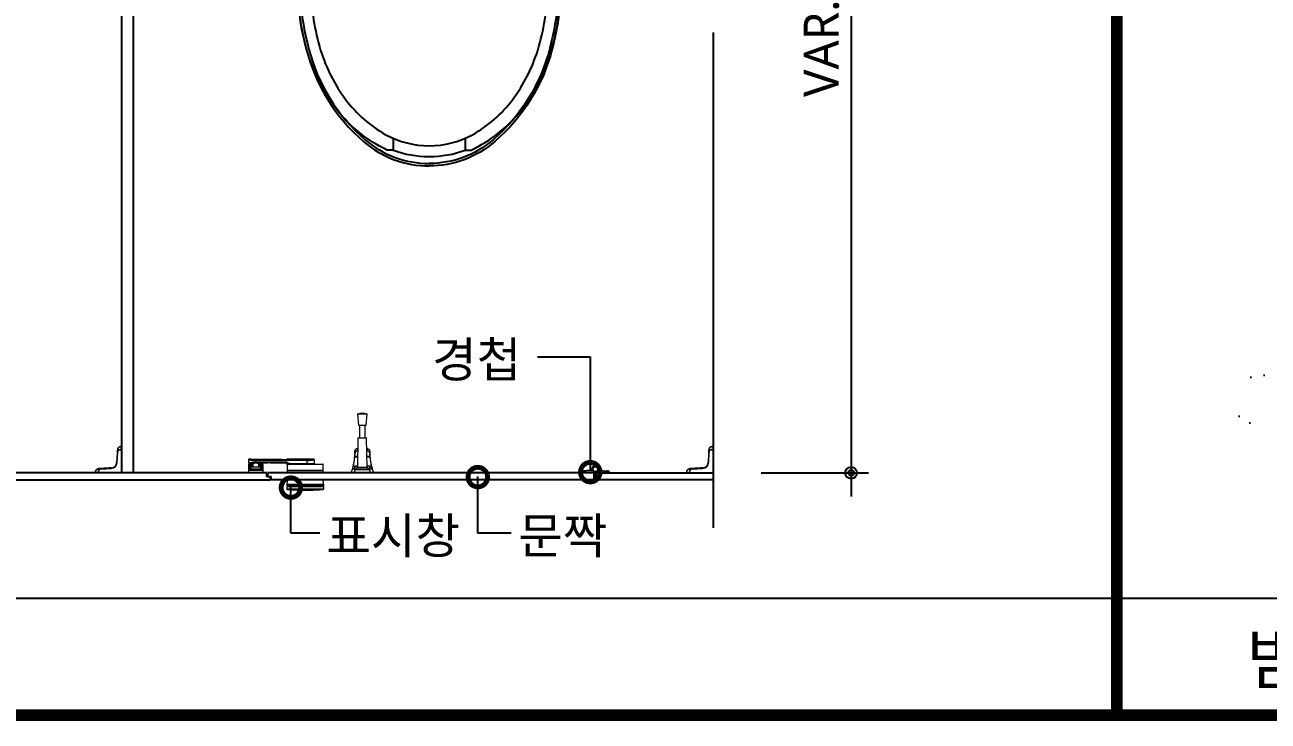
# Model space of a CAD drawing. Extents: x -256 to 8104, y -176 to 5714.
# Drawn here: x 3633 to 4694, y 2764 to 3359 of the extents above; entities that cross this region are included whole.
import ezdxf
from ezdxf.enums import TextEntityAlignment as Align

# ---------------------------------------------------------------- set-up
doc = ezdxf.new("R2010")
doc.units = 0
doc.header["$LTSCALE"] = 30
doc.layers.get('0').update_dxf_attribs({"linetype": 'CONTINUOUS'})
doc.layers.get('DEFPOINTS').update_dxf_attribs({"linetype": 'CONTINUOUS'})
for name, color, linetype in [('0_toilet', 6, 'CONTINUOUS'), ('DIM', 7, 'CONTINUOUS'), ('HAT', 8, 'CONTINUOUS'), ('TIT', 3, 'CONTINUOUS'), ('경첩', 4, 'CONTINUOUS'), ('문자', 3, 'CONTINUOUS'), ('부자재', 4, 'CONTINUOUS'), ('옷걸이', 4, 'CONTINUOUS'), ('잠금쇠(회전형)', 4, 'CONTINUOUS'), ('치수', 1, 'CONTINUOUS'), ('해치', 8, 'CONTINUOUS')]:
    doc.layers.add(name, color=color, linetype=linetype)
doc.styles.add('돋움', font='malgun.ttf')
doc.dimstyles.new('10', dxfattribs={"dimscale": 10, "dimtxt": 3, "dimasz": 1, "dimexe": 1.5, "dimexo": 2, "dimgap": 1, "dimtad": 1, "dimdec": 0, "dimlunit": 6, "dimtxsty": '돋움', "dimblk": 'DIMDOT', "dimcen": -1, "dimdle": 1.5, "dimclrt": 3, "dimazin": 3, "dimtfac": 1, "dimtdec": 0, "dimtix": 1, "dimtmove": 2, "dimatfit": 3, "dimldrblk": 'DIMDOT', "dimarcsym": 0})

# ---------------------------------------------------------------- blocks, each defined once
blk = doc.blocks.new('DIMDOT')
at = {"linetype": 'Continuous'}
blk.add_line((-2, 0), (2, 0), dxfattribs=at)
for radius in [0.5, 0.25]:
    blk.add_circle((0, 0), radius, dxfattribs=at)
blk = doc.blocks.new('*D372')
at = {"layer": 'DEFPOINTS', "color": 0}
for p in [(142714.7, 3914.8), (142714.7, 3189.8), (142811.6, 3189.8)]:
    blk.add_point(p, dxfattribs=at)
at = {"layer": 'DIM', "color": 0, "lineweight": -2, "ltscale": 10}
for p, q in [((142734.7, 3914.8), (142826.6, 3914.8)), ((142811.6, 3904.8), (142811.6, 3199.8)), ((142734.7, 3189.8), (142826.6, 3189.8))]:
    blk.add_line(p, q, dxfattribs=at)
at = {"layer": 'DIM', "color": 0, "lineweight": -2, "xscale": 10, "yscale": 10, "zscale": 10}
for p, rotation in [((142811.6, 3914.8), 90), ((142811.6, 3189.8), 270)]:
    blk.add_blockref('DIMDOT', p, dxfattribs=dict(at, rotation=rotation))
at = {"layer": 'DIM', "color": 3, "insert": (142786.4, 3552.3), "char_height": 30, "attachment_point": 5, "rotation": 90, "style": '돋움'}
blk.add_mtext('VAR.', dxfattribs=at)
blk = doc.blocks.new('_DOTSMALL')
at = {"color": 0, "linetype": 'ByBlock', "const_width": 0.5}
blk.add_lwpolyline([(-0.0625, 0, 1), (0.0625, 0, 1)], format="xyb", close=True, dxfattribs=at)
blk = doc.blocks.new('A$C63EC304E')
at = {"layer": '치수', "color": 1, "xscale": 2.5, "yscale": 2.5, "zscale": 2.5, "rotation": 234.3098741996962}
blk.add_blockref('_DOTSMALL', (0.312, 0.312), dxfattribs=at)
blk = doc.blocks.new('A$C2BC9653E')
at = {"layer": '치수', "xscale": 0.3333333333333333, "yscale": 0.3333333333333333, "zscale": 0.3333333333333333}
blk.add_blockref('A$C63EC304E', (0, 0), dxfattribs=at)
blk = doc.blocks.new('A$C7FC71301')
at = {"layer": '치수', "rotation": 180}
blk.add_blockref('A$C2BC9653E', (0.208, 0.208), dxfattribs=at)
blk = doc.blocks.new('A$C4A20372B')
at = {"layer": '치수'}
blk.add_blockref('A$C7FC71301', (0, 0), dxfattribs=at)
blk = doc.blocks.new('A$C566469F5')
at = {"layer": '치수'}
blk.add_blockref('A$C4A20372B', (0, 0), dxfattribs=at)
blk = doc.blocks.new('A$C7E317CD4')
at = {"layer": '해치', "xscale": 2, "yscale": 2, "zscale": 2}
blk.add_blockref('A$C566469F5', (0, 0), dxfattribs=at)
blk = doc.blocks.new('A$C601D7F27')
at = {"layer": '치수'}
blk.add_blockref('A$C7E317CD4', (0, 0), dxfattribs=at)
blk = doc.blocks.new('A$C38802C08')
at = {"layer": '치수'}
blk.add_blockref('A$C601D7F27', (0, 0), dxfattribs=at)
blk = doc.blocks.new('A$C10E41893')
at = {"layer": '부자재'}
for p, q in [((6.5, 0), (6.5, 196)), ((123.3, 196), (6.5, 196)), ((123.3, 192.5), (6.5, 192.5)), ((54.8, 0), (54.8, 177.5)), ((61.4, 0), (61.4, 177.5)), ((6.5, 0), (6.5, -196)), ((54.8, 0), (54.8, -177.5)), ((61.4, 0), (61.4, -177.5)), ((123.3, -192.5), (6.5, -192.5)), ((123.3, -196), (6.5, -196))]:
    blk.add_line(p, q, dxfattribs=at)
for points in [[(122.7, 196, -0.012538), (123.3, 196), (334.6, 190.3, -0.055395), (444.7, 175.1, -0.154276), (576.9, 93.3, -0.179504), (611.5, 0, -0.179504)], [(122.8, 192.5, -0.012538), (123.2, 192.5), (334.5, 186.8, -0.055395), (443.8, 171.7, -0.154276), (574.3, 91, -0.179504), (608, 0, -0.179504)], [(572, 51.4), (588.8, 51.4), (588.8, 59.6, 0.021185), (583.3, 70.7, 0.106084), (528.4, 133.7, 0.085733), (452.6, 172.4, 0.075373), (358.7, 186.6, 0.075373), (264.8, 172.4, 0.085733), (189, 133.7, 0.007337), (184.4, 130.1), (184.4, 122), (204.7, 122)], [(156.7, -72, 0.089162), (200.2, -118.7, 0.085733), (270.3, -154.5, 0.075373), (358.7, -167.9, 0.075373), (447.1, -154.5, 0.085733), (517.2, -118.7, 0.106084), (567, -61.6, 0.126931), (582.8, 0, 0.126931), (567, 61.6, 0.106084), (517.2, 118.7, 0.085733), (447.1, 154.5, 0.075373), (358.7, 167.9, 0.075373), (270.3, 154.5, 0.085733), (200.2, 118.7, 0.089162), (156.7, 72)], [(588.8, -51.4, 0.090214), (598.2, 0, 0.090214), (588.8, 51.4, 0.106084)], [(122.7, -196, 0.012538), (123.3, -196), (334.6, -190.3, 0.055395), (444.7, -175.1, 0.154276), (576.9, -93.3, 0.179504), (611.5, 0, 0.179504)], [(122.8, -192.5, 0.012538), (123.2, -192.5), (334.5, -186.8, 0.055395), (443.8, -171.7, 0.154276), (574.3, -91, 0.179504), (608, 0, 0.179504)], [(572, -51.4), (588.8, -51.4), (588.8, -59.6, -0.021185), (583.3, -70.7, -0.106084), (528.4, -133.7, -0.085733), (452.6, -172.4, -0.075373), (358.7, -186.6, -0.075373), (264.8, -172.4, -0.085733), (189, -133.7, -0.007337), (184.4, -130.1), (184.4, -122), (204.7, -122)]]:
    blk.add_lwpolyline(points, format="xyb", dxfattribs=at)
blk.add_lwpolyline([(138, -60.8), (119.3, -60.8), (119.3, -79.5), (156.7, -79.5), (156.7, -60.8), (138, -60.8), (147.3, -60.8), (147.3, 60.8), (138, 60.8), (156.7, 60.8), (156.7, 79.5), (119.3, 79.5), (119.3, 60.8), (138, 60.8), (138, -60.8), (119.3, -60.8)], dxfattribs=at)
for centre, start, end in [((39.8, 177.5), 0, 90), ((46.4, 177.5), 0, 90), ((39.8, -177.5), 270, 0), ((46.4, -177.5), 270, 0)]:
    blk.add_arc(centre, 15, start, end, dxfattribs=at)
blk = doc.blocks.new('BASIC_14', base_point=(138473.5, 213.7))
at = {"layer": '해치'}
h = blk.add_hatch(dxfattribs=at)
h.set_pattern_fill('AR-CONC', color=256, style=0)
h.set_pattern_definition([(50, (141713, 1777.76), (182.185, -15.939), [19.05, -209.55]), (355, (141713, 1777.76), (-35.243, 191.057), [15.24, -167.64]), (100.451, (141728.19, 1776.43), (146.943, 175.117), [16.19, -178.09]), (46.184, (141713, 1828.56), (271.079, -42.042), [28.575, -314.325]), (96.636, (141735.6, 1825.06), (237.404, 247.426), [24.285, -267.135]), (351.184, (141713, 1828.56), (237.405, 247.425), [22.86, -251.46]), (21, (141738.4, 1815.86), (151.615, -102.2655), [19.05, -209.55]), (326, (141738.4, 1815.86), (61.802, 184.188), [15.24, -167.64]), (71.4514, (141751.04, 1807.34), (213.416, 81.923), [16.19, -178.09]), (37.5, (141713.007, 1777.76), (3.0886, 84.555), [0, -165.608, 0, -170.18, 0, -168.275]), (7.5, (141713.01, 1777.76), (66.8197, 100.1806), [0, -97.028, 0, -161.798, 0, -64.135]), (327.5, (141656.365, 1777.76), (135.5906, -5.7287), [0, -63.5, 0, -198.12, 0, -262.89]), (317.5, (141630.96, 1777.76), (148.129, 25.4265), [0, -82.55, 0, -131.572, 0, -186.69])])
h.paths.add_polyline_path([(144192.6, 3211.5), (144192.6, 3314.5), (143142.4, 3314.5), (143142.4, 3211.5)])
blk.add_line((142693.7, 3565.6), (142693.7, 3143))
at = {"color": 8}
for p, q in [((140957.6, 3083), (142920.2, 3083)), ((142920.2, 3083), (144305.4, 3083))]:
    blk.add_line(p, q, dxfattribs=at)
at = {"color": 8, "const_width": 10}
for points in [[(143038.6, 2983), (143038.6, 5752.1)], [(138520.9, 2983), (144305.4, 2983)]]:
    blk.add_lwpolyline(points, dxfattribs=at)
at = {"layer": '0_toilet'}
for p, q in [((142188.6, 3914.8), (142188.6, 3189.8)), ((142198.7, 3189.8), (142198.7, 3914.8)), ((142312.7, 3189.8), (142083.7, 3189.8)), ((142312.7, 3186.8), (142312.7, 3189.8)), ((142312.7, 3186.8), (142316.4, 3186.8)), ((142592.3, 3189.8), (142313.4, 3189.8)), ((142313.4, 3186.8), (142313.4, 3189.8)), ((142315.7, 3183.8), (142315.7, 3186.8)), ((142316.4, 3183.8), (142316.4, 3186.8)), ((142592.3, 3183.8), (142592.3, 3189.8)), ((142593.8, 3189.8), (142693.7, 3189.8)), ((142593.8, 3183.8), (142593.8, 3189.8)), ((142083.7, 3183.8), (142315.7, 3183.8)), ((142592.3, 3183.8), (142316.4, 3183.8)), ((142693.7, 3183.8), (142593.8, 3183.8))]:
    blk.add_line(p, q, dxfattribs=at)
at = {"layer": '경첩', "color": 4, "linetype": 'Continuous', "lineweight": 15}
for p, q in [((142185, 3207.5), (142184.6, 3198.6)), ((142184.9, 3208.9), (142184.7, 3206.2)), ((142184.9, 3208.9), (142185.1, 3208.7)), ((142184.9, 3198.6), (142185.3, 3207.5)), ((142185.2, 3210), (142185, 3207.5)), ((142185, 3209.5), (142185.1, 3209.4)), ((142185.3, 3208.6), (142185.4, 3210)), ((142187.4, 3209.8), (142187.4, 3209.9)), ((142187.4, 3209.9), (142188.6, 3209.9)), ((142187.4, 3209.8), (142187.4, 3209.5)), ((142188.6, 3209.8), (142187.4, 3209.8)), ((142187.4, 3209.5), (142188.6, 3209.5)), ((142187.5, 3212), (142187.5, 3212.3)), ((142188.6, 3212.3), (142187.5, 3212.3)), ((142187.5, 3212), (142188.6, 3212)), ((142188.6, 3212), (142188.6, 3212.3)), ((142188.6, 3209.9), (142188.6, 3212)), ((142188.6, 3209.5), (142188.6, 3209.8)), ((142188.6, 3209.5), (142188.6, 3191.3)), ((142690.1, 3207.5), (142689.7, 3198.6)), ((142689.9, 3208.9), (142689.8, 3206.2)), ((142689.9, 3208.9), (142690.1, 3208.7)), ((142689.9, 3198.6), (142690.3, 3207.5)), ((142690, 3209.5), (142690.2, 3209.4)), ((142690.2, 3210), (142690.1, 3207.5)), ((142690.4, 3208.6), (142690.5, 3210)), ((142692.4, 3209.8), (142692.4, 3209.9)), ((142692.4, 3209.9), (142693.7, 3209.9)), ((142692.4, 3209.8), (142692.4, 3209.5)), ((142693.7, 3209.8), (142692.4, 3209.8)), ((142692.4, 3209.5), (142693.7, 3209.5)), ((142692.6, 3212), (142692.6, 3212.3)), ((142693.7, 3212.3), (142692.6, 3212.3)), ((142692.6, 3212), (142693.7, 3212)), ((142693.7, 3212), (142693.7, 3212.3)), ((142693.7, 3209.9), (142693.7, 3212)), ((142693.7, 3209.5), (142693.7, 3209.8)), ((142693.7, 3209.5), (142693.7, 3191.3)), ((142183.4, 3195.9), (142183.6, 3195.7)), ((142183.5, 3196.1), (142183.7, 3195.9)), ((142183.8, 3196.6), (142184, 3196.4)), ((142183.9, 3196.8), (142184.1, 3196.6)), ((142184.1, 3197.2), (142184.3, 3197)), ((142184.4, 3197.5), (142184.2, 3197.7)), ((142184.2, 3197.7), (142184.5, 3197.5)), ((142184.3, 3198.3), (142184.6, 3198.1)), ((142184.3, 3198.1), (142184.5, 3197.9)), ((142184.5, 3200.7), (142184.4, 3199.8)), ((142184.4, 3199.8), (142184.7, 3199.5)), ((142184.4, 3199.8), (142184.4, 3199.7)), ((142184.4, 3199.7), (142184.7, 3199.4)), ((142184.4, 3199.7), (142184.4, 3199.3)), ((142184.4, 3199.3), (142184.6, 3199.1)), ((142184.4, 3199.3), (142184.4, 3199.2)), ((142184.4, 3199.2), (142184.6, 3199)), ((142184.4, 3199.2), (142184.4, 3198.6)), ((142184.6, 3204.2), (142184.5, 3201.3)), ((142184.5, 3201.3), (142184.7, 3201.1)), ((142184.5, 3201.3), (142184.7, 3201.1)), ((142184.5, 3201.3), (142184.5, 3200.9)), ((142184.5, 3200.9), (142184.7, 3200.7)), ((142184.5, 3200.7), (142184.7, 3200.4)), ((142184.7, 3205.2), (142184.6, 3204.6)), ((142184.6, 3204.6), (142184.9, 3204.3)), ((142184.6, 3204.2), (142184.9, 3204)), ((142184.7, 3206.2), (142185, 3206)), ((142184.7, 3205.6), (142184.9, 3205.3)), ((142184.7, 3205.2), (142184.9, 3205)), ((142688.4, 3195.9), (142688.6, 3195.7)), ((142688.6, 3196.1), (142688.8, 3195.9)), ((142688.9, 3196.6), (142689, 3196.4)), ((142689, 3196.8), (142689.2, 3196.6)), ((142689.1, 3197.2), (142689.3, 3197)), ((142689.5, 3197.5), (142689.3, 3197.7)), ((142689.3, 3197.7), (142689.5, 3197.5)), ((142689.5, 3199.3), (142689.4, 3199.2)), ((142689.4, 3199.2), (142689.7, 3199)), ((142689.4, 3199.2), (142689.4, 3198.6)), ((142689.4, 3198.3), (142689.6, 3198.1)), ((142689.4, 3198.1), (142689.6, 3197.9)), ((142689.7, 3204.2), (142689.5, 3201.3)), ((142689.5, 3201.3), (142689.8, 3201.1)), ((142689.5, 3201.3), (142689.8, 3201.1)), ((142689.5, 3201.3), (142689.5, 3200.9)), ((142689.5, 3200.9), (142689.8, 3200.7)), ((142689.5, 3200.7), (142689.8, 3200.4)), ((142689.5, 3200.7), (142689.5, 3199.8)), ((142689.5, 3199.8), (142689.7, 3199.5)), ((142689.5, 3199.8), (142689.5, 3199.7)), ((142689.5, 3199.7), (142689.7, 3199.4)), ((142689.5, 3199.7), (142689.5, 3199.3)), ((142689.5, 3199.3), (142689.7, 3199.1)), ((142689.7, 3205.6), (142690, 3205.3)), ((142689.7, 3205.2), (142690, 3205)), ((142689.7, 3205.2), (142689.7, 3204.6)), ((142689.7, 3204.6), (142689.9, 3204.3)), ((142689.7, 3204.2), (142689.9, 3204)), ((142689.8, 3206.2), (142690, 3206)), ((142166.4, 3190.9), (142166.1, 3190.9)), ((142166.1, 3190.9), (142166.1, 3189.8)), ((142166.1, 3189.8), (142166.4, 3189.8)), ((142166.4, 3189.8), (142166.4, 3190.9)), ((142166.4, 3189.8), (142168.5, 3189.8)), ((142170.9, 3193.4), (142168.4, 3193.3)), ((142168.4, 3193), (142169.8, 3193.1)), ((142168.5, 3189.8), (142168.5, 3191)), ((142168.5, 3191), (142168.6, 3191)), ((142168.6, 3191), (142168.9, 3191)), ((142168.6, 3191), (142168.6, 3189.8)), ((142168.6, 3189.8), (142168.9, 3189.8)), ((142168.9, 3193.5), (142169, 3193.5)), ((142168.9, 3193.5), (142169, 3193.3)), ((142168.9, 3189.8), (142168.9, 3191)), ((142187.1, 3189.8), (142168.9, 3189.8)), ((142172.2, 3193.7), (142169, 3193.5)), ((142179.9, 3193.8), (142170.9, 3193.4)), ((142170.9, 3193.1), (142179.9, 3193.6)), ((142172.2, 3193.7), (142172.4, 3193.5)), ((142172.9, 3193.7), (142173.1, 3193.5)), ((142173.2, 3193.7), (142173.4, 3193.5)), ((142176.6, 3193.9), (142173.9, 3193.8)), ((142173.9, 3193.8), (142174.1, 3193.5)), ((142176.6, 3193.9), (142176.8, 3193.7)), ((142177.2, 3193.9), (142177.5, 3193.7)), ((142177.6, 3193.9), (142177.8, 3193.7)), ((142178.3, 3194), (142178.5, 3193.7)), ((142179.6, 3194), (142178.3, 3194)), ((142179.8, 3194.1), (142179.6, 3194)), ((142179.6, 3194), (142179.8, 3193.8)), ((142180.9, 3194.2), (142181.1, 3194)), ((142181.4, 3194.4), (142181.6, 3194.2)), ((142181.6, 3194.5), (142181.8, 3194.3)), ((142182.1, 3194.7), (142182.3, 3194.6)), ((142182.3, 3194.9), (142182.5, 3194.7)), ((142671.4, 3190.9), (142671.2, 3190.9)), ((142671.2, 3190.9), (142671.2, 3189.8)), ((142671.2, 3189.8), (142671.4, 3189.8)), ((142671.4, 3189.8), (142671.4, 3190.9)), ((142671.4, 3189.8), (142673.6, 3189.8)), ((142675.9, 3193.4), (142673.4, 3193.3)), ((142673.4, 3193), (142674.9, 3193.1)), ((142673.6, 3189.8), (142673.6, 3191)), ((142673.6, 3191), (142673.7, 3191)), ((142673.7, 3191), (142673.9, 3191)), ((142673.7, 3191), (142673.7, 3189.8)), ((142673.7, 3189.8), (142673.9, 3189.8)), ((142673.9, 3193.5), (142674, 3193.5)), ((142673.9, 3193.5), (142674.1, 3193.3)), ((142673.9, 3189.8), (142673.9, 3191)), ((142692.2, 3189.8), (142673.9, 3189.8)), ((142677.2, 3193.7), (142674, 3193.5)), ((142684.9, 3193.8), (142675.9, 3193.4)), ((142675.9, 3193.1), (142684.9, 3193.6)), ((142677.2, 3193.7), (142677.5, 3193.5)), ((142677.9, 3193.7), (142678.1, 3193.5)), ((142678.2, 3193.7), (142678.5, 3193.5)), ((142681.6, 3193.9), (142678.9, 3193.8)), ((142678.9, 3193.8), (142679.2, 3193.5)), ((142681.6, 3193.9), (142681.9, 3193.7)), ((142682.3, 3193.9), (142682.5, 3193.7)), ((142682.6, 3193.9), (142682.9, 3193.7)), ((142683.3, 3194), (142683.5, 3193.7)), ((142684.7, 3194), (142683.3, 3194)), ((142684.9, 3194.1), (142684.7, 3194)), ((142684.7, 3194), (142684.9, 3193.8)), ((142685.9, 3194.2), (142686.1, 3194)), ((142686.4, 3194.4), (142686.6, 3194.2)), ((142686.7, 3194.5), (142686.9, 3194.3)), ((142687.1, 3194.7), (142687.3, 3194.6)), ((142687.4, 3194.9), (142687.5, 3194.7))]:
    blk.add_line(p, q, dxfattribs=at)
at = {"layer": '경첩', "color": 4, "linetype": 'Continuous', "lineweight": 15, "flags": 128}
for points in [[(142184.9, 3209.5), (142184.9, 3209.5), (142184.9, 3209.5), (142184.9, 3209.5), (142184.9, 3209.5), (142185, 3209.5), (142185, 3209.5), (142185, 3209.5), (142185, 3209.5)], [(142184.9, 3209.5), (142184.9, 3209.3), (142184.9, 3209.2), (142184.9, 3209.1), (142184.9, 3208.9)], [(142185, 3207.5), (142185, 3207.5), (142185.1, 3207.5), (142185.1, 3207.5), (142185.1, 3207.5), (142185.1, 3207.5), (142185.2, 3207.5), (142185.2, 3207.5), (142185.3, 3207.5)], [(142185.4, 3210), (142185.4, 3210), (142185.3, 3210), (142185.3, 3210), (142185.2, 3210), (142185.2, 3210), (142185.2, 3210), (142185.2, 3210), (142185.2, 3210)], [(142689.9, 3209.5), (142689.9, 3209.5), (142690, 3209.5), (142690, 3209.5), (142690, 3209.5), (142690, 3209.5), (142690, 3209.5), (142690, 3209.5), (142690, 3209.5)], [(142689.9, 3209.5), (142689.9, 3209.3), (142689.9, 3209.2), (142689.9, 3209.1), (142689.9, 3208.9)], [(142690.1, 3207.5), (142690.1, 3207.5), (142690.1, 3207.5), (142690.1, 3207.5), (142690.2, 3207.5), (142690.2, 3207.5), (142690.2, 3207.5), (142690.3, 3207.5), (142690.3, 3207.5)], [(142690.5, 3210), (142690.4, 3210), (142690.4, 3210), (142690.3, 3210), (142690.3, 3210), (142690.2, 3210), (142690.2, 3210), (142690.2, 3210), (142690.2, 3210)], [(142184.2, 3197.7), (142184.2, 3197.7), (142184.2, 3197.7)], [(142184.3, 3198.3), (142184.3, 3198.1), (142184.3, 3198.1)], [(142184.5, 3201.3), (142184.5, 3201.3), (142184.5, 3201.3)], [(142184.5, 3200.9), (142184.5, 3200.8), (142184.5, 3200.8), (142184.5, 3200.7)], [(142184.6, 3198.6), (142184.6, 3198.6), (142184.6, 3198.6), (142184.7, 3198.6), (142184.7, 3198.6), (142184.7, 3198.6), (142184.8, 3198.6), (142184.8, 3198.6), (142184.9, 3198.6)], [(142184.7, 3206.2), (142184.7, 3206.1), (142184.7, 3206), (142184.7, 3205.9), (142184.7, 3205.8), (142184.7, 3205.7), (142184.7, 3205.6), (142184.7, 3205.6), (142184.7, 3205.6)], [(142689.3, 3197.7), (142689.3, 3197.7), (142689.3, 3197.7)], [(142689.4, 3198.3), (142689.4, 3198.1), (142689.4, 3198.1)], [(142689.5, 3201.3), (142689.5, 3201.3), (142689.5, 3201.3)], [(142689.5, 3200.9), (142689.5, 3200.8), (142689.5, 3200.8), (142689.5, 3200.7)], [(142689.8, 3206.2), (142689.8, 3206.1), (142689.8, 3206), (142689.8, 3205.9), (142689.8, 3205.8), (142689.8, 3205.7), (142689.7, 3205.6), (142689.7, 3205.6), (142689.7, 3205.6)], [(142689.7, 3198.6), (142689.7, 3198.6), (142689.7, 3198.6), (142689.7, 3198.6), (142689.7, 3198.6), (142689.8, 3198.6), (142689.8, 3198.6), (142689.9, 3198.6), (142689.9, 3198.6)], [(142168.4, 3193), (142168.4, 3193.1), (142168.4, 3193.1), (142168.4, 3193.2), (142168.4, 3193.2), (142168.4, 3193.2), (142168.4, 3193.2), (142168.4, 3193.3), (142168.4, 3193.3)], [(142170.9, 3193.4), (142170.9, 3193.4), (142170.9, 3193.4), (142170.9, 3193.3), (142170.9, 3193.3), (142170.9, 3193.3), (142170.9, 3193.2), (142170.9, 3193.2), (142170.9, 3193.1)], [(142172.9, 3193.7), (142172.8, 3193.7), (142172.8, 3193.7), (142172.7, 3193.7), (142172.7, 3193.7), (142172.6, 3193.7), (142172.4, 3193.7), (142172.3, 3193.7), (142172.2, 3193.7)], [(142173.9, 3193.8), (142173.7, 3193.8), (142173.6, 3193.8), (142173.5, 3193.8), (142173.4, 3193.8), (142173.3, 3193.7), (142173.3, 3193.7), (142173.2, 3193.7), (142173.2, 3193.7), (142173.2, 3193.7)], [(142177.2, 3193.9), (142177.2, 3193.9), (142177.2, 3193.9), (142177.1, 3193.9), (142177, 3193.9), (142176.9, 3193.9), (142176.8, 3193.9), (142176.7, 3193.9), (142176.6, 3193.9)], [(142178.3, 3194), (142178.1, 3194), (142178, 3194), (142177.9, 3194), (142177.8, 3194), (142177.7, 3194), (142177.6, 3193.9), (142177.6, 3193.9), (142177.6, 3193.9)], [(142179.9, 3193.8), (142179.9, 3193.8), (142179.9, 3193.8), (142179.9, 3193.8), (142179.9, 3193.7), (142179.9, 3193.7), (142179.9, 3193.6), (142179.9, 3193.6), (142179.9, 3193.6)], [(142673.4, 3193), (142673.4, 3193.1), (142673.4, 3193.1), (142673.4, 3193.2), (142673.4, 3193.2), (142673.4, 3193.2), (142673.4, 3193.2), (142673.4, 3193.3), (142673.4, 3193.3)], [(142675.9, 3193.4), (142675.9, 3193.4), (142675.9, 3193.4), (142675.9, 3193.3), (142675.9, 3193.3), (142675.9, 3193.3), (142675.9, 3193.2), (142675.9, 3193.2), (142675.9, 3193.1)], [(142677.9, 3193.7), (142677.9, 3193.7), (142677.9, 3193.7), (142677.8, 3193.7), (142677.7, 3193.7), (142677.6, 3193.7), (142677.5, 3193.7), (142677.4, 3193.7), (142677.2, 3193.7)], [(142678.9, 3193.8), (142678.8, 3193.8), (142678.7, 3193.8), (142678.6, 3193.8), (142678.5, 3193.8), (142678.4, 3193.7), (142678.3, 3193.7), (142678.3, 3193.7), (142678.2, 3193.7), (142678.2, 3193.7)], [(142682.3, 3193.9), (142682.3, 3193.9), (142682.2, 3193.9), (142682.2, 3193.9), (142682.1, 3193.9), (142682, 3193.9), (142681.9, 3193.9), (142681.7, 3193.9), (142681.6, 3193.9)], [(142683.3, 3194), (142683.2, 3194), (142683, 3194), (142682.9, 3194), (142682.8, 3194), (142682.7, 3194), (142682.7, 3193.9), (142682.6, 3193.9), (142682.6, 3193.9)], [(142684.9, 3193.8), (142684.9, 3193.8), (142684.9, 3193.8), (142684.9, 3193.8), (142684.9, 3193.7), (142684.9, 3193.7), (142684.9, 3193.6), (142684.9, 3193.6), (142684.9, 3193.6)]]:
    blk.add_lwpolyline(points, dxfattribs=at)
at = {"layer": '경첩', "color": 4, "linetype": 'Continuous', "lineweight": 15}
for centre, radius, start, end in [((142187.4, 3207.4), 2.35, 90, 177.3017), ((142187.5, 3209.9), 2.35, 90, 177.3017), ((142187.4, 3207.4), 2.1, 90, 177.3017), ((142187.5, 3209.9), 2.1, 90, 177.3017), ((142692.4, 3207.4), 2.35, 90, 177.3017), ((142692.6, 3209.9), 2.35, 90, 177.3017), ((142692.4, 3207.4), 2.1, 90, 177.3017), ((142692.6, 3209.9), 2.1, 90, 177.3017), ((142179.6, 3198.8), 5.25, 272.6983, 357.3017), ((142179.6, 3198.8), 5, 272.6983, 357.3017), ((142179.6, 3198.8), 4.75, 304.3849, 322.5608), ((142179.6, 3198.8), 4.75, 322.5612, 325.6145), ((142179.6, 3198.8), 4.75, 325.6151, 331.8264), ((142179.6, 3198.8), 4.75, 335.0052, 340.234), ((142179.6, 3198.8), 4.75, 340.234, 346.7569), ((142179.6, 3198.8), 4.75, 346.8377, 351.3944), ((142179.6, 3198.8), 4.75, 354.0912, 357.3017), ((142684.7, 3198.8), 5.25, 272.6983, 357.3017), ((142684.7, 3198.8), 5, 272.6983, 357.3017), ((142684.7, 3198.8), 4.75, 304.3849, 322.5608), ((142684.7, 3198.8), 4.75, 322.5612, 325.6145), ((142684.7, 3198.8), 4.75, 325.6151, 331.8264), ((142684.7, 3198.8), 4.75, 335.0052, 340.234), ((142684.7, 3198.8), 4.75, 340.234, 346.7569), ((142684.7, 3198.8), 4.75, 346.8377, 351.3944), ((142684.7, 3198.8), 4.75, 354.0912, 357.3017), ((142168.5, 3190.9), 2.35, 92.6983, 180), ((142168.5, 3190.9), 2.1, 92.6983, 180), ((142171, 3191), 2.35, 92.6983, 180), ((142171, 3191), 2.1, 92.6983, 180), ((142179.6, 3198.8), 4.75, 272.6983, 285), ((142179.6, 3198.8), 4.75, 284.9998, 291.7506), ((142179.6, 3198.8), 4.75, 294.9948, 301.2998), ((142179.6, 3198.8), 4.75, 301.2991, 304.3858), ((142187.1, 3191.3), 1.5, 270, 0), ((142673.5, 3190.9), 2.35, 92.6983, 180), ((142673.5, 3190.9), 2.1, 92.6983, 180), ((142676, 3191), 2.35, 92.6983, 180), ((142676, 3191), 2.1, 92.6983, 180), ((142684.7, 3198.8), 4.75, 272.6983, 285), ((142684.7, 3198.8), 4.75, 284.9998, 291.7506), ((142684.7, 3198.8), 4.75, 294.9948, 301.2998), ((142684.7, 3198.8), 4.75, 301.2991, 304.3858), ((142692.2, 3191.3), 1.5, 270, 0)]:
    blk.add_arc(centre, radius, start, end, dxfattribs=at)
at = {"layer": '부자재'}
for p, q in [((142581.6, 3190.7), (142581.6, 3189.8)), ((142592.3, 3189.8), (142581.6, 3189.8)), ((142589.3, 3191.9), (142582.1, 3191.4)), ((142582.9, 3190.9), (142582.9, 3189.8)), ((142593.1, 3190.3), (142593.1, 3189.5)), ((142593.3, 3189.5), (142593.1, 3189.5)), ((142593.3, 3190.3), (142593.3, 3189.5)), ((142593.8, 3189.8), (142604.8, 3189.8)), ((142593.8, 3189.8), (142593.8, 3189.8)), ((142596.1, 3191.9), (142604.2, 3191.4)), ((142603.5, 3190.9), (142603.5, 3189.8)), ((142604.8, 3190.7), (142604.8, 3189.8))]:
    blk.add_line(p, q, dxfattribs=at)
at = {"layer": '부자재', "color": 1}
blk.add_circle((142593.2, 3193), 2.34, dxfattribs=at)
at = {"layer": '부자재'}
for centre, radius, start, end in [((142582.3, 3190.7), 0.7, 101.7765, 181.6712), ((142583.7, 3190.6), 0.884, 113.4077, 164.5497), ((142589.3, 3193.2), 1.29, 272.9231, 352.4724), ((142593.2, 3193), 2.62, 270, 180), ((142593.5, 3188.8), 1.65, 102.5267, 141.5475), ((142592.8, 3188.8), 1.65, 43.1003, 77.4733), ((142593.3, 3192.6), 2.86, 280.084, 345.9792), ((142597.1, 3193.2), 1.29, 187.5276, 267.0769), ((142602.7, 3190.6), 0.884, 15.4503, 67.3004), ((142604.1, 3190.7), 0.7, 358.3288, 78.2235)]:
    blk.add_arc(centre, radius, start, end, dxfattribs=at)
at = {"layer": '옷걸이', "lineweight": 15}
for p, q in [((142390.2, 3240.1), (142390.9, 3230.6)), ((142390.2, 3240.1), (142398.2, 3240.1)), ((142397.4, 3230.6), (142398.2, 3240.1)), ((142390.9, 3230.6), (142397.4, 3230.6)), ((142391.7, 3230.6), (142391.7, 3219.8)), ((142396.7, 3219.8), (142396.7, 3230.6)), ((142390.4, 3219.5), (142390.2, 3194.3)), ((142397.9, 3219.5), (142390.4, 3219.5)), ((142390.7, 3219.8), (142394.2, 3219.8)), ((142394.2, 3219.8), (142397.7, 3219.8)), ((142398.2, 3194.3), (142397.9, 3219.5)), ((142390.4, 3210.4), (142390.3, 3210.4)), ((142390.3, 3210.4), (142390.3, 3210.3)), ((142390.4, 3210.3), (142390.3, 3210.3)), ((142390.3, 3208.8), (142390.3, 3208.4)), ((142390.3, 3208.8), (142390.4, 3208.8)), ((142390.3, 3208.4), (142390.3, 3208.4)), ((142398.1, 3210.4), (142398, 3210.4)), ((142398.1, 3210.3), (142398, 3210.3)), ((142398, 3208.8), (142398.1, 3208.8)), ((142398.1, 3208.4), (142398, 3208.4)), ((142398.1, 3210.4), (142398.1, 3210.3)), ((142398.1, 3208.8), (142398.1, 3208.4)), ((142387.9, 3204.1), (142390.3, 3204.1)), ((142390.3, 3203.3), (142387.9, 3203.3)), ((142398.1, 3204.1), (142400.5, 3204.1)), ((142400.5, 3203.3), (142398.1, 3203.3)), ((142384.7, 3189.8), (142385.5, 3192.3)), ((142387.1, 3189.8), (142384.7, 3189.8)), ((142385.5, 3192.3), (142385.5, 3192.4)), ((142385.5, 3192.3), (142385.5, 3192.3)), ((142386.5, 3193.1), (142386.4, 3193.1)), ((142387.9, 3195.2), (142386.5, 3195.2)), ((142387.9, 3195.2), (142386.5, 3195.2)), ((142386.5, 3193), (142386.5, 3193)), ((142401.9, 3193), (142386.5, 3193)), ((142387.9, 3192.3), (142387.1, 3189.8)), ((142401.3, 3189.8), (142387.1, 3189.8)), ((142387.9, 3194.6), (142387.9, 3195.2)), ((142387.9, 3192.3), (142387.9, 3193)), ((142387.9, 3193), (142400.5, 3193)), ((142400.5, 3192.3), (142387.9, 3192.3)), ((142399, 3194.3), (142389.4, 3194.3)), ((142400.4, 3195.2), (142400.5, 3194.6)), ((142401.9, 3195.2), (142400.5, 3195.2)), ((142401.9, 3195.2), (142400.5, 3195.2)), ((142400.5, 3192.3), (142400.5, 3193)), ((142401.3, 3189.8), (142400.5, 3192.3)), ((142403.7, 3189.8), (142401.3, 3189.8)), ((142402, 3193.1), (142401.9, 3193.1)), ((142402, 3193.1), (142401.9, 3193.1)), ((142401.9, 3193), (142401.9, 3193)), ((142402.8, 3192.4), (142402.8, 3192.3)), ((142402.8, 3192.3), (142402.9, 3192.3)), ((142402.9, 3192.3), (142403.7, 3189.8))]:
    blk.add_line(p, q, dxfattribs=at)
at = {"layer": '옷걸이', "lineweight": 15, "flags": 128}
for points in [[(142390.3, 3210.4), (142390.2, 3210.4), (142389.9, 3210.4), (142389.6, 3210.3), (142389.2, 3210.3), (142388.9, 3210.2), (142388.7, 3210), (142388.4, 3209.9), (142388.2, 3209.7), (142388, 3209.5), (142387.9, 3209.3), (142387.8, 3209), (142387.8, 3208.8), (142387.8, 3208.8)], [(142390.3, 3210.3), (142389.8, 3210.3), (142389.4, 3210.2), (142389.1, 3210.1), (142388.7, 3210), (142388.4, 3209.8), (142388.1, 3209.6), (142388, 3209.3), (142387.8, 3209.1), (142387.8, 3208.7), (142387.8, 3208.7)], [(142387.8, 3207.2), (142387.8, 3207.5), (142387.9, 3207.7), (142388.1, 3208), (142388.3, 3208.2), (142388.6, 3208.4), (142389, 3208.5), (142389.3, 3208.7), (142389.7, 3208.7), (142390.3, 3208.8)], [(142390.3, 3208.4), (142389.8, 3208.4), (142389.4, 3208.3), (142389.1, 3208.2), (142388.8, 3208.1), (142388.5, 3207.9), (142388.3, 3207.7), (142388.2, 3207.5), (142388.1, 3207.2), (142388, 3207)], [(142400.6, 3208.7), (142400.6, 3208.7), (142400.6, 3208.9), (142400.5, 3209.2), (142400.4, 3209.4), (142400.3, 3209.6), (142400.1, 3209.8), (142399.9, 3209.9), (142399.6, 3210.1), (142399.3, 3210.2), (142399, 3210.3), (142398.7, 3210.4), (142398.4, 3210.4), (142398.1, 3210.4)], [(142400.6, 3208.7), (142400.6, 3209), (142400.5, 3209.2), (142400.3, 3209.5), (142400.1, 3209.7), (142399.8, 3209.9), (142399.5, 3210.1), (142399.1, 3210.2), (142398.7, 3210.3), (142398.2, 3210.3), (142398.1, 3210.3)], [(142398.1, 3208.8), (142398.5, 3208.8), (142398.9, 3208.7), (142399.3, 3208.6), (142399.7, 3208.4), (142400, 3208.2), (142400.2, 3208), (142400.4, 3207.8), (142400.6, 3207.5), (142400.6, 3207.2)], [(142400.4, 3207), (142400.3, 3207.3), (142400.2, 3207.5), (142400, 3207.8), (142399.8, 3208), (142399.5, 3208.1), (142399.2, 3208.3), (142398.9, 3208.4), (142398.5, 3208.4), (142398.1, 3208.4)], [(142387.6, 3203.3), (142387.6, 3203.3), (142387.6, 3203.3), (142387.7, 3203.3), (142387.7, 3203.3), (142387.7, 3203.3), (142387.8, 3203.3), (142387.8, 3203.3), (142387.9, 3203.3)], [(142400.8, 3203.3), (142400.8, 3203.3), (142400.8, 3203.3), (142400.7, 3203.3), (142400.7, 3203.3), (142400.7, 3203.3), (142400.6, 3203.3), (142400.6, 3203.3), (142400.5, 3203.3)], [(142386.3, 3195), (142386.3, 3195), (142386.3, 3195)], [(142386.5, 3193.1), (142386.4, 3193.1), (142386.4, 3193.1)], [(142386.5, 3195.2), (142386.5, 3195.2), (142386.5, 3195.2)], [(142386.5, 3193.1), (142386.5, 3193.1), (142386.5, 3193)], [(142386.5, 3193.1), (142386.5, 3193.1), (142386.5, 3193.1)], [(142388.7, 3193.1), (142388.3, 3193.1), (142388, 3193.1), (142388, 3193.1), (142388.1, 3193.2), (142388.3, 3193.2), (142388.5, 3193.2)], [(142390.2, 3195.6), (142389.6, 3195.5), (142388.4, 3195.5)], [(142400, 3195.5), (142398.4, 3195.6), (142398.2, 3195.6)], [(142399.9, 3193.2), (142400.2, 3193.2), (142400.4, 3193.2), (142400.4, 3193.1), (142400.2, 3193.1), (142399.9, 3193.1), (142399.4, 3193.1)], [(142401.9, 3193), (142401.9, 3193.1), (142401.9, 3193.1)], [(142401.9, 3193.1), (142401.9, 3193.1), (142401.9, 3193.1)]]:
    blk.add_lwpolyline(points, dxfattribs=at)
at = {"layer": '옷걸이', "lineweight": 15}
for centre, radius, start, end in [((142394.2, 3229.8), 11, 68.7607, 111.2393), ((142390.7, 3219.5), 0.25, 90, 179.5), ((142397.7, 3219.5), 0.25, 0.5, 90), ((142335, 3207.5), 52.8, 356.4511, 359.6096), ((142335, 3207.5), 52.8, 359.6096, 1.2369), ((142388, 3207.2), 0.227, 188.2087, 276.392), ((142335, 3207.4), 53, 356.4511, 359.6096), ((142335, 3209.2), 55.3, 359.6189, 1.2073), ((142453.4, 3209.2), 55.3, 178.7927, 180.3811), ((142400.4, 3207.2), 0.227, 263.608, 351.7913), ((142453.4, 3207.4), 53, 180.3904, 183.5489), ((142453.4, 3207.5), 52.8, 178.7631, 180.3904), ((142453.4, 3207.5), 52.8, 180.3904, 183.5489), ((142335, 3207.5), 52.8, 346.2317, 355.4136), ((142335, 3207.5), 53, 346.5097, 355.4136), ((142335, 3207.5), 52.8, 355.4136, 356.451), ((142387.9, 3204.3), 0.23, 185.4574, 275.1888), ((142354, 3206.7), 34.1, 354.2736, 355.5668), ((142400.5, 3204.3), 0.23, 264.8112, 354.5426), ((142434.4, 3206.7), 34.1, 184.4333, 185.7264), ((142453.4, 3207.5), 53, 184.5864, 193.4903), ((142453.4, 3207.5), 52.8, 183.5489, 184.5865), ((142453.4, 3207.5), 52.8, 184.5864, 193.7683), ((142336.3, 3207.2), 51.5, 343.2376, 346.2577), ((142386.6, 3192), 1.17, 101.397, 160.6752), ((142386.5, 3192), 1, 89.9937, 161.8081), ((142336.6, 3207.4), 51.3, 343.5226, 346.2377), ((142386.5, 3194.9), 0.25, 90.2728, 166.2395), ((142386.5, 3194.9), 0.247, 89.2585, 165.9158), ((142386, 3195.3), 2.24, 284.8265, 3.5932), ((142386.1, 3194.9), 1.81, 282.0607, 352.5143), ((142388.2, 3195.2), 0.248, 89.5881, 179.723), ((142388.3, 3195.1), 0.376, 79.9393, 150.5456), ((142388.3, 3195.2), 0.307, 84.7786, 118.9817), ((142388, 3194.6), 1.43, 284.1057, 346.9245), ((142394.3, 3594.2), 401.1, 269.1968, 270.7316), ((142400.4, 3194.6), 1.44, 193.1186, 255.9655), ((142400.1, 3195.1), 0.4, 32.0092, 97.8083), ((142400.1, 3195.2), 0.271, 58.6344, 97.6053), ((142402.4, 3195.3), 2.24, 176.3909, 255.1894), ((142400.2, 3195.2), 0.248, 0.277, 90.4119), ((142402.3, 3194.9), 1.8, 186.7864, 258.2605), ((142401.9, 3194.9), 0.25, 13.7617, 89.4531), ((142401.9, 3194.9), 0.247, 14.0842, 90.7415), ((142451.6, 3207.3), 51.2, 193.7584, 196.469), ((142401.9, 3192), 1, 18.1919, 90.0063), ((142401.8, 3192), 1.16, 19.2937, 79.3942), ((142452.4, 3207.3), 51.7, 193.7493, 196.7564)]:
    blk.add_arc(centre, radius, start, end, dxfattribs=at)
at = {"layer": '잠금쇠(회전형)', "linetype": 'Continuous', "lineweight": 15}
for p, q in [((142296.9, 3200.9), (142296.9, 3198.4)), ((142296.9, 3198.4), (142300.2, 3198.4)), ((142296.9, 3196.8), (142296.9, 3189.8)), ((142297.3, 3196.8), (142296.9, 3196.8)), ((142297.3, 3191.8), (142297.3, 3196.8)), ((142297.3, 3196.8), (142297.8, 3196.8)), ((142299.3, 3201.4), (142297.4, 3201.4)), ((142297.4, 3197.3), (142297.8, 3197.3)), ((142297.8, 3196.8), (142297.8, 3197.3)), ((142297.8, 3197.3), (142299.7, 3197.3)), ((142297.8, 3196.8), (142297.8, 3192.2)), ((142299.7, 3196.8), (142297.8, 3196.8)), ((142297.9, 3196.3), (142299.7, 3196.3)), ((142297.9, 3192.3), (142297.9, 3196.3)), ((142298.4, 3195.8), (142297.9, 3196.3)), ((142299.7, 3196.8), (142299.7, 3197.3)), ((142299.7, 3197.3), (142300.7, 3197.3)), ((142299.7, 3196.3), (142299.7, 3196.8)), ((142300.2, 3196.8), (142299.7, 3196.8)), ((142299.7, 3196.3), (142299.7, 3195.8)), ((142299.7, 3196.3), (142300.2, 3196.3)), ((142300.2, 3198.4), (142300.2, 3198.4)), ((142300.2, 3196.8), (142300.2, 3196.3)), ((142300.7, 3196.8), (142300.2, 3196.8)), ((142300.2, 3196.3), (142300.7, 3196.3)), ((142300.7, 3197.9), (142300.7, 3195)), ((142325.7, 3201.2), (142303.2, 3201.2)), ((142325.7, 3201.2), (142303.2, 3201.2)), ((142303.2, 3201.2), (142303.2, 3201.2)), ((142303.2, 3200.9), (142347.2, 3200.9)), ((142303.2, 3200.4), (142303.2, 3200.9)), ((142303.2, 3200.4), (142303.2, 3198.9)), ((142347.2, 3200.4), (142303.2, 3200.4)), ((142329.6, 3198.9), (142303.2, 3198.9)), ((142305.7, 3195), (142305.7, 3197.9)), ((142305.7, 3197.3), (142306.7, 3197.3)), ((142306.2, 3196.8), (142305.7, 3196.8)), ((142305.7, 3196.3), (142306.2, 3196.3)), ((142306.2, 3198.4), (142313.4, 3198.4)), ((142306.7, 3196.8), (142306.2, 3196.8)), ((142306.2, 3196.3), (142306.2, 3196.8)), ((142306.2, 3196.3), (142306.7, 3196.3)), ((142306.7, 3197.3), (142306.7, 3196.8)), ((142306.7, 3197.3), (142308.5, 3197.3)), ((142308.5, 3196.8), (142306.7, 3196.8)), ((142306.7, 3196.8), (142306.7, 3196.3)), ((142306.7, 3196.3), (142308.4, 3196.3)), ((142306.7, 3196.3), (142306.7, 3195.8)), ((142308.4, 3196.3), (142307.9, 3195.8)), ((142308.4, 3196.3), (142308.4, 3192.3)), ((142308.5, 3197.3), (142308.5, 3196.8)), ((142308.5, 3197.3), (142308.9, 3197.3)), ((142308.5, 3192.2), (142308.5, 3196.8)), ((142308.5, 3196.8), (142309, 3196.8)), ((142309, 3196.8), (142309, 3191.8)), ((142309.4, 3196.8), (142309, 3196.8)), ((142309.4, 3189.8), (142309.4, 3196.8)), ((142315.4, 3198.4), (142328.4, 3198.4)), ((142325.7, 3201.2), (142325.7, 3201.2)), ((142328.4, 3198.4), (142328.4, 3198.4)), ((142352.9, 3201.4), (142329.6, 3201.4)), ((142329.9, 3196.8), (142329.9, 3191.9)), ((142331.2, 3197.4), (142331.2, 3197.6)), ((142360.9, 3196.9), (142331.4, 3196.9)), ((142332, 3197.4), (142332, 3197.9)), ((142332, 3197.9), (142347.2, 3197.9)), ((142332, 3197.4), (142360.4, 3197.4)), ((142347.2, 3200.9), (142347.2, 3200.4)), ((142347.2, 3197.9), (142347.2, 3200.4)), ((142347.2, 3197.4), (142347.2, 3197.9)), ((142347.2, 3197.9), (142353.4, 3197.9)), ((142353.4, 3197.9), (142353.4, 3200.9)), ((142360.9, 3191.9), (142360.9, 3196.9)), ((142296.9, 3189.8), (142309.4, 3189.8)), ((142309, 3191.8), (142297.3, 3191.8)), ((142297.8, 3192.2), (142297.9, 3192.3)), ((142297.9, 3192.3), (142298, 3192.3)), ((142298, 3192.3), (142308.3, 3192.3)), ((142298.4, 3195.8), (142298.4, 3192.3)), ((142299.7, 3195.8), (142298.4, 3195.8)), ((142298.9, 3194.8), (142298.9, 3193.3)), ((142306.1, 3194.8), (142298.9, 3194.8)), ((142298.9, 3193.3), (142306.1, 3193.3)), ((142299.2, 3195), (142305.9, 3195)), ((142305.9, 3193), (142299.2, 3193)), ((142300.7, 3195.8), (142299.7, 3195.8)), ((142306.7, 3195.8), (142305.7, 3195.8)), ((142305.9, 3195), (142307.2, 3195)), ((142307.2, 3193), (142305.9, 3193)), ((142307.4, 3194.8), (142306.1, 3194.8)), ((142306.1, 3193.3), (142307.4, 3193.3)), ((142307.9, 3195.8), (142306.7, 3195.8)), ((142307.4, 3193.3), (142307.4, 3194.8)), ((142307.9, 3192.3), (142307.9, 3195.8)), ((142308.3, 3192.3), (142308.4, 3192.3)), ((142308.4, 3192.3), (142308.5, 3192.2)), ((142360.9, 3191.9), (142329.9, 3191.9)), ((142329.9, 3191.8), (142329.9, 3190)), ((142329.9, 3191.8), (142360.9, 3191.8)), ((142329.9, 3190), (142360.9, 3190)), ((142360.7, 3189.8), (142330.2, 3189.8)), ((142337.7, 3191.9), (142337.7, 3191.8)), ((142353.2, 3191.8), (142353.2, 3191.9)), ((142357.8, 3191.8), (142357.8, 3191.9)), ((142359.9, 3191.8), (142359.9, 3191.9)), ((142359.9, 3191.8), (142359.9, 3191.9)), ((142360.9, 3190), (142360.9, 3191.8)), ((142329.7, 3179.8), (142329.7, 3178.8)), ((142361.2, 3179.8), (142329.7, 3179.8)), ((142361.2, 3178.8), (142329.7, 3178.8)), ((142329.7, 3177.8), (142329.7, 3176.2)), ((142361.2, 3177.8), (142329.7, 3177.8)), ((142329.7, 3176.2), (142345.4, 3176.2)), ((142345.4, 3175.7), (142330.1, 3175.7)), ((142360.7, 3178.3), (142330.2, 3178.3)), ((142360.7, 3178.3), (142330.2, 3178.3)), ((142360.5, 3183.7), (142330.4, 3183.7)), ((142330.5, 3183.8), (142345.4, 3183.8)), ((142333.3, 3175.5), (142357.5, 3175.5)), ((142333.3, 3175.5), (142345.4, 3175.5)), ((142357.3, 3175.4), (142333.6, 3175.4)), ((142339.8, 3175.3), (142351, 3175.3)), ((142339.8, 3175.3), (142339.8, 3175.3)), ((142342.7, 3175.2), (142342.7, 3175.3)), ((142343.2, 3175), (142347.6, 3175)), ((142343.2, 3175), (142347.6, 3175)), ((142343.6, 3175.3), (142343.6, 3175.2)), ((142343.6, 3175.2), (142347.2, 3175.2)), ((142347.2, 3175), (142343.7, 3175)), ((142345.4, 3183.8), (142360.3, 3183.8)), ((142345.4, 3176.2), (142361.2, 3176.2)), ((142360.7, 3175.7), (142345.4, 3175.7)), ((142345.4, 3175.5), (142357.6, 3175.5)), ((142347.2, 3175.2), (142347.2, 3175.3)), ((142348.1, 3175.3), (142348.1, 3175.2)), ((142351, 3175.3), (142351.2, 3175.3)), ((142361.2, 3178.8), (142361.2, 3179.8)), ((142361.2, 3176.2), (142361.2, 3177.8))]:
    blk.add_line(p, q, dxfattribs=at)
at = {"layer": '잠금쇠(회전형)', "linetype": 'Continuous', "lineweight": 15, "flags": 128}
for points in [[(142303.2, 3201.2), (142302.5, 3201.2), (142301.9, 3201.2), (142301.3, 3201.2), (142300.7, 3201.3), (142300.2, 3201.3), (142299.8, 3201.3), (142299.5, 3201.3), (142299.3, 3201.4), (142299.3, 3201.4), (142299.3, 3201.4)], [(142339.7, 3175.2), (142339.6, 3175.2), (142339.5, 3175.3), (142339.5, 3175.3), (142339.6, 3175.3), (142339.8, 3175.3)], [(142343.7, 3175), (142343.7, 3175), (142343.6, 3175.1), (142343.6, 3175.1), (142343.6, 3175.1), (142343.6, 3175.1), (142343.6, 3175.1), (142343.6, 3175.1), (142343.6, 3175.2)], [(142347.2, 3175), (142347.2, 3175), (142347.2, 3175.1), (142347.2, 3175.1), (142347.2, 3175.1), (142347.2, 3175.1), (142347.2, 3175.1), (142347.2, 3175.1), (142347.2, 3175.2)], [(142351.2, 3175.3), (142351.2, 3175.3), (142351.3, 3175.3), (142351.4, 3175.3), (142351.3, 3175.2), (142351.1, 3175.2)]]:
    blk.add_lwpolyline(points, dxfattribs=at)
at = {"layer": '잠금쇠(회전형)', "linetype": 'Continuous', "lineweight": 15}
for centre, radius, start, end in [((142297.4, 3200.9), 0.5, 90, 180), ((142303.2, 3246.8), 46.4, 262.2082, 269.9516), ((142303.2, 3158.9), 39.9, 90.0704, 99.0775), ((142297.4, 3196.8), 0.5, 90, 180), ((142297.8, 3196.8), 0.485, 91.9622, 181.8362), ((142303.2, 3239.8), 38.9, 261.4299, 269.9411), ((142299.7, 3196.8), 0.5, 0, 90), ((142299.7, 3196.3), 0.5, 270, 0), ((142303.2, 3158.1), 40.4, 85.7371, 94.238), ((142300.2, 3197.9), 0.5, 0.4364, 88.0475), ((142303.2, 3170.3), 27.7, 84.8219, 95.1479), ((142306.2, 3197.9), 0.5, 89.9688, 179.9724), ((142306.7, 3196.8), 0.5, 90, 180), ((142306.7, 3196.3), 0.5, 180, 270), ((142308.5, 3196.8), 0.485, 358.1638, 88.0378), ((142308.9, 3196.8), 0.5, 0, 90), ((142314.4, 3159.1), 39.3, 88.5426, 91.4397), ((142325.7, 3240.8), 39.6, 270.014, 275.6703), ((142320.9, 3219.4), 22.3, 289.4853, 292.988), ((142328.4, 3196.8), 1.56, 359.595, 89.9503), ((142329.7, 3197.3), 1.54, 8.6008, 92.9035), ((142351.9, 3149.1), 52.5, 113.1385, 114.7084), ((142332, 3196.7), 1.18, 89.4884, 132.259), ((142332.9, 3197.5), 1.69, 184.5827, 202.3275), ((142331.9, 3196.8), 0.588, 82.6337, 171.8516), ((142347.1, 3239.7), 38.8, 270.0516, 278.5774), ((142347.1, 3246.8), 46.3, 270.0429, 277.7974), ((142352.9, 3200.9), 0.5, 0, 90), ((142353.9, 3197.9), 0.5, 180, 270), ((142360.4, 3196.9), 0.5, 0, 90), ((142298.1, 3191.5), 0.816, 110.8265, 158.264), ((142299.2, 3194.8), 0.25, 90, 180), ((142299.2, 3193.3), 0.25, 180, 270), ((142307.2, 3194.8), 0.25, 0, 90), ((142307.2, 3193.3), 0.25, 270, 0), ((142308.3, 3191.5), 0.816, 21.736, 69.1735), ((142330.2, 3190), 0.25, 180, 270), ((142360.7, 3190), 0.25, 270, 0), ((142340.7, 3179.8), 11, 159.2996, 180), ((142329.7, 3178.3), 0.5, 0, 90), ((142329.7, 3178.3), 0.5, 270, 0), ((142330.2, 3176.2), 0.5, 180, 264.5584), ((142345.4, 3336.3), 161.3, 264.5584, 265.686), ((142330.5, 3183.6), 0.15, 90, 159.2996), ((142333.3, 3175.6), 0.125, 265.686, 270), ((142333.6, 3175.6), 0.125, 235.4626, 265.7969), ((142345.4, 3336.5), 161.5, 265.7969, 269.2276), ((142339.7, 3173.5), 1.78, 88.6382, 96.0273), ((142345.7, 3255.9), 80.9, 265.7789, 267.8287), ((142345.8, 3256), 80.8, 266.5383, 267.829), ((142342.6, 3175.2), 0.114, 281.5317, 6.6087), ((142343.7, 3205.8), 30.7, 268.0585, 270.0013), ((142343.6, 3197.7), 22.6, 267.7351, 270.0014), ((142347.2, 3197.5), 22.4, 269.9881, 272.2754), ((142347.2, 3205.5), 30.5, 269.9897, 271.9505), ((142345.4, 3336.5), 161.5, 270.7724, 274.2031), ((142345.1, 3256), 80.8, 272.171, 273.4617), ((142348.2, 3175.2), 0.114, 173.3913, 258.4683), ((142345.1, 3255.9), 80.9, 272.1713, 274.2211), ((142351.1, 3175.3), 0.0882, 204.5731, 265.3621), ((142351.2, 3174.1), 1.13, 83.0858, 90.7191), ((142357.2, 3175.6), 0.125, 274.2031, 304.5374), ((142357.5, 3175.6), 0.125, 270, 274.314), ((142345.4, 3336.3), 161.3, 274.314, 275.4416), ((142360.3, 3183.6), 0.15, 20.7004, 90), ((142350.1, 3179.8), 11, 0, 20.7004), ((142361.2, 3178.3), 0.5, 90, 180), ((142361.2, 3178.3), 0.5, 180, 270), ((142360.7, 3176.2), 0.5, 275.4416, 0)]:
    blk.add_arc(centre, radius, start, end, dxfattribs=at)
at = {"layer": '치수'}
for p, q in [((142543.8, 3288.8), (142588.8, 3288.8)), ((142588.8, 3288.8), (142588.8, 3192.6)), ((142492.8, 3138.3), (142492.8, 3186.8)), ((142333.2, 3138.3), (142333.2, 3177.3)), ((142357.9, 3138.3), (142333.2, 3138.3)), ((142521.3, 3138.3), (142492.8, 3138.3))]:
    blk.add_line(p, q, dxfattribs=at)
at = {"layer": 'HAT', "xscale": 0.6000000000003638, "yscale": 0.6000000000003638, "zscale": 0.6000000000003638, "rotation": 270}
blk.add_blockref('A$C10E41893', (142451.3, 3818.7), dxfattribs=at)
at = {"layer": '해치', "yscale": 20, "zscale": 20}
for p, xscale, rotation in [((142497, 3190.4), -20, 89.9999999999999), ((142584.7, 3194.6), 20, 270), ((142337.4, 3181.4), -20, 89.9999999999999)]:
    blk.add_blockref('A$C38802C08', p, dxfattribs=dict(at, xscale=xscale, rotation=rotation))
at = {"layer": 'TIT', "style": '돋움'}
blk.add_text('받침대 (측면부)', height=42, dxfattribs=at).set_placement((143512.5, 3009.8), align=Align.RIGHT)
at = {"layer": '문자', "style": '돋움'}
for s, p in [('경첩', (142491.9, 3287.1)), ('표시창', (142420.6, 3136.6)), ('문짝', (142565.4, 3136.6))]:
    blk.add_text(s, height=30.34, dxfattribs=at).set_placement(p, align=Align.MIDDLE)
at = {"layer": 'DIM', "ltscale": 10}
dim = blk.add_linear_dim(base=(142811.6, 3189.8), p1=(142714.7, 3914.8), p2=(142714.7, 3189.8), angle=90, text='VAR.', dimstyle='10', override={"dimtxsty": '돋움'}, dxfattribs=at)
dim.commit()
dim.dimension.update_dxf_attribs({"geometry": '*D372', "text_midpoint": (142786.4, 3552.3)})

msp = doc.modelspace()

# ---------------------------------------------------------------- block references
msp.add_blockref('BASIC_14', (0, 0))

doc.saveas('drawing.dxf')
